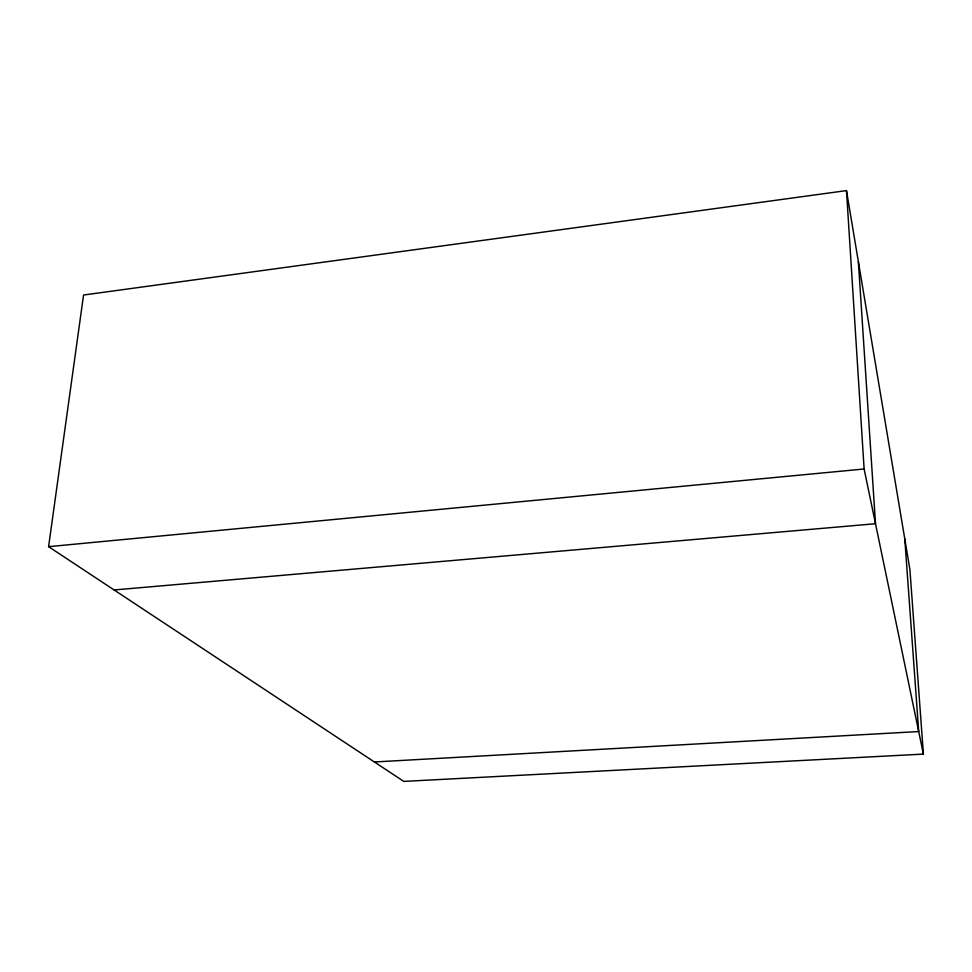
<?xml version="1.0" encoding="UTF-8"?>
<svg xmlns="http://www.w3.org/2000/svg" width="972" height="972" viewBox="0 0 972 972"><rect width="100%" height="100%" fill="white"/><g stroke="black" fill="none" stroke-linecap="round" stroke-linejoin="round"><path stroke-width="1.46" d="M48.6 546.665L83.556 295.026L846.478 190.597L909.913 569.604L923.4 754.102L403.781 781.403L48.6 546.665L864.12 468.99L923.4 754.102M114.113 589.968L875.505 523.726L858.373 261.723M374.39 761.975L918.71 731.552L904.774 538.84M846.478 190.597L864.12 468.99"/></g></svg>
